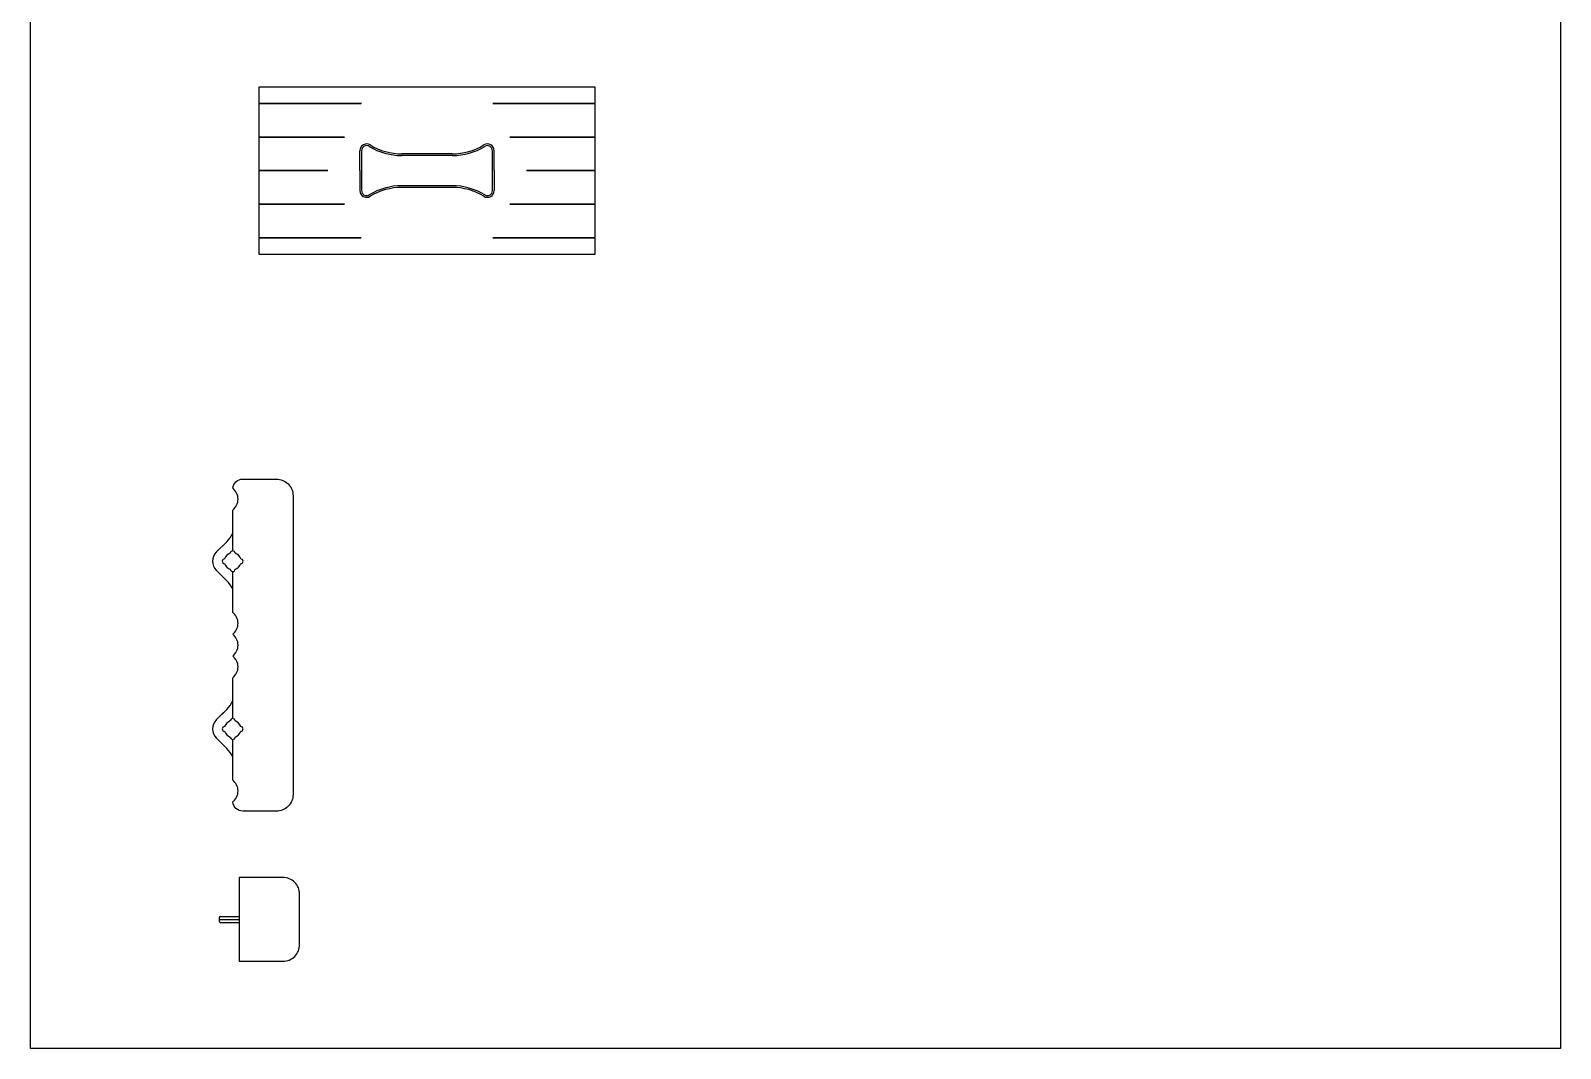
# Model space of a CAD drawing. Header units: millimetres. Extents: x -1481984 to -235402, y 1078406 to 1875046.
# Drawn here: x -1355757 to -1351197, y 1498522 to 1501556 of the extents above; entities that cross this region are included whole.
import ezdxf

# ---------------------------------------------------------------- set-up
doc = ezdxf.new("R2010")
doc.units = ezdxf.units.MM
doc.header["$LTSCALE"] = 1000
doc.layers.get('0').update_dxf_attribs({"linetype": 'CONTINUOUS'})

# ---------------------------------------------------------------- blocks, each defined once
blk = doc.blocks.new('摩托艇浮筒')
for p, q in [((-695.9, -50), (-1000, -50)), ((-745.9, -150), (-1000, -150)), ((-700, -250), (-700, -190.5)), ((-695, -190.5), (-695, -309.5)), ((-425, -200), (-575, -200)), ((-425, -205), (-575, -205)), ((-305, -309.5), (-305, -190.5)), ((-300, -250), (-300, -190.5)), ((-795.9, -250), (-1000, -250)), ((-700, -250), (-700, -309.5)), ((-300, -250), (-300, -309.5)), ((-425, -295), (-575, -295)), ((-425, -300), (-575, -300))]:
    blk.add_line(p, q)
blk.add_lwpolyline([(-1000, 0), (0, 0), (0, -500), (-1000, -500)], close=True)
at = {"const_width": 5}
for points in [[(-1000, -50), (-695.9, -50)], [(0, -50), (-304.1, -50)], [(-1000, -150), (-745.9, -150)], [(0, -150), (-254.1, -150)], [(-1000, -250), (-795.9, -250)], [(0, -250), (-204.1, -250)], [(-1000, -350), (-745.9, -350)], [(0, -350), (-254.1, -350)], [(-1000, -450), (-695.9, -450)], [(0, -450), (-304.1, -450)]]:
    blk.add_lwpolyline(points, dxfattribs=at)
for centre, radius, start, end in [((-680, -190.5), 20, 58.4913, 180), ((-680, -190.5), 15, 58.4913, 180), ((-575.6, -20.2), 184.8, 238.4913, 270.1865), ((-575.6, -20.2), 179.8, 238.4913, 270.1865), ((-424.4, -20.2), 179.8, 269.8135, 301.5087), ((-424.4, -20.2), 184.8, 269.8135, 301.5087), ((-320, -190.5), 20, 0, 121.5087), ((-320, -190.5), 15, 0, 121.5087), ((-680, -309.5), 20, 180, 301.5087), ((-680, -309.5), 15, 180, 301.5087), ((-575.6, -479.8), 184.8, 89.8135, 121.5087), ((-575.6, -479.8), 179.8, 89.8135, 121.5087), ((-424.4, -479.8), 184.8, 58.4913, 90.1865), ((-424.4, -479.8), 179.8, 58.4913, 90.1865), ((-320, -309.5), 20, 238.4913, 0), ((-320, -309.5), 15, 238.4913, 0)]:
    blk.add_arc(centre, radius, start, end)

msp = doc.modelspace()

# ---------------------------------------------------------------- linework, layer by layer
for p, q in [((-1355203.6, 1500000.8, 0), (-1355172.4, 1500032, 0)), ((-1355195.2, 1498906.2, 0), (-1355135.2, 1498906.2, 0)), ((-1355191.2, 1498915.2, 0), (-1355135.2, 1498915.2, 0)), ((-1355191.2, 1498897.2, 0), (-1355135.2, 1498897.2, 0))]:
    msp.add_line(p, q)
at = {"ltscale": 0.5}
msp.add_line((-1355195.2, 1498911.2, 0), (-1355195.2, 1498901.2, 0), dxfattribs=at)
msp.add_lwpolyline([(-1355757.1, 1504791.7), (-1351197.2, 1504791.7), (-1351197.2, 1498521.5), (-1355757.1, 1498521.5)], close=True)
at = {"elevation": 0}
for points in [[(-1355154.7, 1500191.4, -0.389807), (-1355124.8, 1500218.8), (-1355024.8, 1500218.8, -0.414214), (-1354974.8, 1500168.8), (-1354974.8, 1499278.8, -0.414214), (-1355024.8, 1499228.8), (-1355124.8, 1499228.8, -0.391617), (-1355154.7, 1499256.5, -0.391617)], [(-1355203.6, 1499500.7, 0.414214), (-1355203.6, 1499446.9), (-1355172.4, 1499415.7)]]:
    msp.add_lwpolyline(points, format="xyb", dxfattribs=at)
for points in [[(-1355154.8, 1500004.8), (-1355154.8, 1500126.4)], [(-1355172.4, 1499915.7), (-1355203.6, 1499947), (-1355181.7, 1499925.1)], [(-1355154.8, 1499821.2), (-1355154.8, 1499942.8)], [(-1355154.8, 1499504.8), (-1355154.8, 1499626.4)], [(-1355172.4, 1499532), (-1355203.6, 1499500.7), (-1355181.7, 1499522.6)], [(-1355154.8, 1499321.2), (-1355154.8, 1499442.8)]]:
    msp.add_lwpolyline(points, dxfattribs=at)
msp.add_lwpolyline([(-1355005.2, 1499031.2), (-1355135.2, 1499031.2), (-1355135.2, 1498781.2), (-1355005.2, 1498781.2, 0.414214), (-1354955.2, 1498831.2), (-1354955.2, 1498981.2, 0.414214)], format="xyb", close=True, dxfattribs=at)
for centre, radius, start, end in [((-1355179.8, 1500158.9, 0), 41, 307.5461, 52.4539), ((-1355228.9, 1500089.8, 0), 80.9, 314.3844, 336.4057), ((-1355176.8, 1499973.9, 0), 38, 135, 225), ((-1355154.8, 1499973.8, 0), 25, 106.2602, 163.7398), ((-1355154.8, 1499997.8, 0), 7, 0, 180), ((-1355154.8, 1499973.8, 0), 25, 16.2602, 73.7398), ((-1355178.8, 1499973.8, 0), 7, 90, 270), ((-1355154.8, 1499973.8, 0), 25, 196.2602, 253.7398), ((-1355154.8, 1499949.8, 0), 7, 180, 0), ((-1355154.8, 1499973.8, 0), 25, 286.2602, 343.7398), ((-1355130.8, 1499973.8, 0), 7, 270, 90), ((-1355228.9, 1499857.9, 0), 80.9, 23.5943, 45.6156), ((-1355179.8, 1499788.7, 0), 41, 307.5461, 52.4539), ((-1355179.8, 1499723.7, 0), 41, 307.5461, 52.4539), ((-1355179.6, 1499658.8, 0), 40.8, 307.4056, 52.5944), ((-1355228.9, 1499589.8, 0), 80.9, 314.3844, 336.4057), ((-1355154.8, 1499473.8, 0), 25, 106.2602, 163.7398), ((-1355154.8, 1499497.8, 0), 7, 0, 180), ((-1355154.8, 1499473.8, 0), 25, 16.2602, 73.7398), ((-1355178.8, 1499473.8, 0), 7, 90, 270), ((-1355154.8, 1499473.8, 0), 25, 196.2602, 253.7398), ((-1355154.8, 1499449.8, 0), 7, 180, 0), ((-1355154.8, 1499473.8, 0), 25, 286.2602, 343.7398), ((-1355130.8, 1499473.8, 0), 7, 270, 90), ((-1355228.9, 1499357.9, 0), 80.9, 23.5943, 45.6156), ((-1355179.6, 1499288.8, 0), 40.8, 307.4056, 52.5944), ((-1355191.2, 1498901.2, 0), 4, 180, 270)]:
    msp.add_arc(centre, radius, start, end)
at = {"ltscale": 0.5}
msp.add_arc((-1355191.2, 1498911.2, 0), 4, 90, 180, dxfattribs=at)

# ---------------------------------------------------------------- block references
msp.add_blockref('摩托艇浮筒', (-1354075.4, 1501388.2, 0))

doc.saveas('drawing.dxf')
